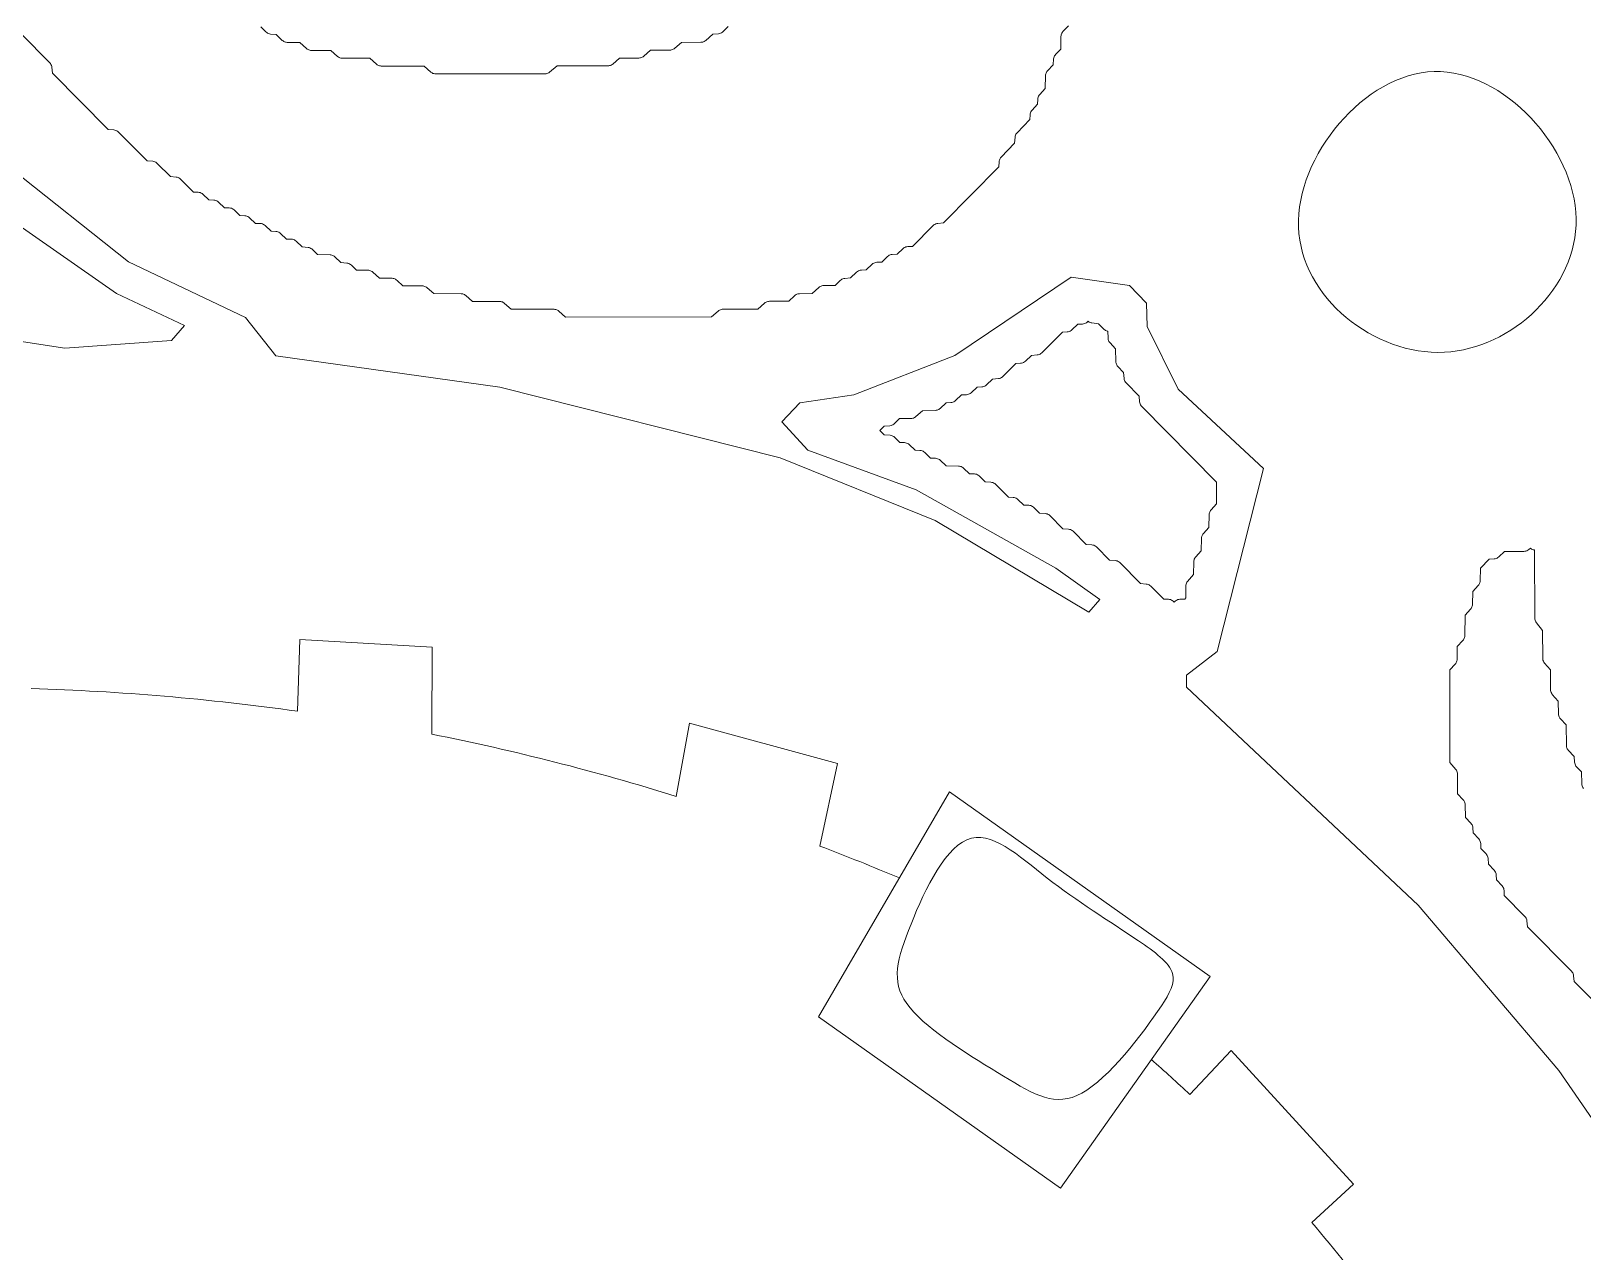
# Model space of a CAD drawing. Header units: inches. Extents: x 36 to 80.3, y 17.3 to 55.9.
# Drawn here: x 48.14 to 53.45, y 37.42 to 41.6 of the extents above; entities that cross this region are included whole.
import ezdxf

# ---------------------------------------------------------------- set-up
doc = ezdxf.new("R2010")
doc.units = ezdxf.units.IN
for name, color, linetype, lineweight in [('01_ORIGINAL_CAD', 7, 'CONTINUOUS', 20), ('02_APPROVED_PDF_OUTLINES', 7, 'CONTINUOUS', 15), ('04_APPROVED_PERIMETER', 7, 'CONTINUOUS', 15)]:
    doc.layers.add(name, color=color, linetype=linetype, lineweight=lineweight)

msp = doc.modelspace()

# ---------------------------------------------------------------- linework, layer by layer
at = {"layer": '01_ORIGINAL_CAD'}
msp.add_lwpolyline([(50.1404, 46.0145, -0.546754), (57.6505, 41.0455, 0.171391), (58.1845, 40.3509, 0.171391)], format="xyb", dxfattribs=at)
for points in [[(49.0534, 39.2724), (49.0621, 39.5186), (49.5148, 39.4915), (49.5133, 39.1941)], [(50.3503, 38.9811), (50.3957, 39.232), (50.9015, 39.0933), (50.8421, 38.8111)], [(51.2858, 38.9961), (52.1779, 38.364), (51.6649, 37.64), (50.8365, 38.2269), (51.2858, 38.9961)], [(52.2493, 38.1107), (52.1082, 37.9605)], [(52.2493, 38.1107), (52.6681, 37.6537), (52.5252, 37.5228)]]:
    msp.add_lwpolyline(points, dxfattribs=at)
for centre, radius, start, end in [((47.8977, 31.0932), 8.2604, 81.95727, 88.30736), ((47.8977, 31.0932), 8.2604, 72.72792, 78.72142), ((47.8977, 31.0932), 8.2604, 67.08551, 69.11803), ((48.3626, 33.9743), 5.4698, 46.7825, 48.644), ((48.3626, 33.9743), 5.4698, 32.6388, 40.4465)]:
    msp.add_arc(centre, radius, start, end, dxfattribs=at)
at = {"layer": '02_APPROVED_PDF_OUTLINES'}
for points in [[(51.6922, 41.6189), (51.6735, 41.5987), (51.6716, 41.5964), (51.6699, 41.5938), (51.6686, 41.5911), (51.6677, 41.5882), (51.6671, 41.5852), (51.6668, 41.5822), (51.666, 41.5389), (51.6488, 41.5212), (51.6466, 41.5186), (51.6448, 41.5157), (51.6434, 41.5126), (51.6424, 41.5093), (51.6419, 41.5059), (51.6402, 41.4855), (51.6207, 41.4645), (51.6187, 41.4622), (51.6171, 41.4596), (51.6158, 41.4569), (51.6148, 41.454), (51.6142, 41.451), (51.614, 41.448), (51.6131, 41.4043), (51.5943, 41.384), (51.5921, 41.3812), (51.5902, 41.3782), (51.5889, 41.3749), (51.588, 41.3715), (51.5876, 41.368), (51.5869, 41.3508), (51.5678, 41.3303), (51.5656, 41.3275), (51.5638, 41.3245), (51.5624, 41.3212), (51.5616, 41.3178), (51.5612, 41.3143), (51.5605, 41.2975), (51.5167, 41.2528), (51.5145, 41.2501), (51.5126, 41.2472), (51.5112, 41.2441), (51.5102, 41.2408), (51.5097, 41.2374), (51.508, 41.2172), (51.4622, 41.1694), (51.4603, 41.1671), (51.4586, 41.1646), (51.4573, 41.1619), (51.4563, 41.1591), (51.4556, 41.1561), (51.4553, 41.1532), (51.4546, 41.1364), (51.2646, 40.9438), (51.2451, 40.942), (51.2416, 40.9415), (51.2383, 40.9405), (51.2351, 40.939), (51.2322, 40.937), (51.2296, 40.9347), (51.1591, 40.8637), (51.1428, 40.8629), (51.1392, 40.8625), (51.1358, 40.8616), (51.1325, 40.8602), (51.1294, 40.8583), (51.1267, 40.8561), (51.1065, 40.8368), (51.0897, 40.836), (51.0862, 40.8356), (51.0827, 40.8347), (51.0794, 40.8333), (51.0764, 40.8314), (51.0736, 40.8292), (51.0534, 40.8099), (51.0367, 40.8092), (51.0331, 40.8087), (51.0297, 40.8078), (51.0264, 40.8064), (51.0233, 40.8046), (51.0206, 40.8023), (51.0004, 40.783), (50.9837, 40.7823), (50.9801, 40.7819), (50.9767, 40.781), (50.9734, 40.7795), (50.9703, 40.7777), (50.9675, 40.7754), (50.9469, 40.7557), (50.9269, 40.7539), (50.9235, 40.7534), (50.9202, 40.7524), (50.917, 40.7509), (50.9141, 40.749), (50.9115, 40.7467), (50.8944, 40.7297), (50.8548, 40.7294), (50.8518, 40.7292), (50.8489, 40.7286), (50.846, 40.7277), (50.8433, 40.7265), (50.8407, 40.7249), (50.8384, 40.7231), (50.8154, 40.7026), (50.772, 40.7016), (50.769, 40.7014), (50.7659, 40.7007), (50.763, 40.6997), (50.7603, 40.6984), (50.7577, 40.6967), (50.7553, 40.6947), (50.7356, 40.6759), (50.6692, 40.6756), (50.6662, 40.6754), (50.6632, 40.6748), (50.6603, 40.6739), (50.6576, 40.6727), (50.655, 40.6711), (50.6527, 40.6692), (50.6299, 40.649), (50.51, 40.6486), (50.507, 40.6484), (50.504, 40.6479), (50.5011, 40.647), (50.4984, 40.6457), (50.4958, 40.6442), (50.4934, 40.6423), (50.4707, 40.622), (49.9714, 40.6217), (49.9486, 40.6419), (49.9462, 40.6438), (49.9436, 40.6453), (49.9409, 40.6466), (49.938, 40.6475), (49.935, 40.648), (49.932, 40.6482), (49.7855, 40.6484), (49.7627, 40.6686), (49.7604, 40.6705), (49.7578, 40.672), (49.755, 40.6733), (49.7522, 40.6742), (49.7492, 40.6747), (49.7462, 40.6749), (49.6528, 40.6751), (49.63, 40.6953), (49.6276, 40.6972), (49.625, 40.6988), (49.6223, 40.7), (49.6194, 40.7009), (49.6164, 40.7014), (49.6134, 40.7016), (49.52, 40.7018), (49.4972, 40.7221), (49.4948, 40.7239), (49.4922, 40.7255), (49.4895, 40.7267), (49.4866, 40.7276), (49.4837, 40.7282), (49.4807, 40.7284), (49.4143, 40.7286), (49.3944, 40.7474), (49.392, 40.7494), (49.3895, 40.7511), (49.3867, 40.7524), (49.3838, 40.7534), (49.3808, 40.754), (49.3777, 40.7543), (49.3343, 40.7552), (49.3113, 40.7756), (49.3089, 40.7775), (49.3063, 40.779), (49.3036, 40.7803), (49.3008, 40.7812), (49.2978, 40.7817), (49.2948, 40.7819), (49.2552, 40.7821), (49.238, 40.7992), (49.2354, 40.8014), (49.2325, 40.8033), (49.2294, 40.8048), (49.2261, 40.8058), (49.2226, 40.8063), (49.2026, 40.8081), (49.1819, 40.8278), (49.1795, 40.8297), (49.177, 40.8314), (49.1742, 40.8328), (49.1713, 40.8337), (49.1683, 40.8344), (49.1652, 40.8346), (49.1226, 40.8355), (49.1052, 40.8528), (49.1026, 40.855), (49.0997, 40.8569), (49.0965, 40.8584), (49.0932, 40.8594), (49.0898, 40.8599), (49.0698, 40.8617), (49.0491, 40.8814), (49.0463, 40.8836), (49.0432, 40.8855), (49.04, 40.8869), (49.0365, 40.8878), (49.033, 40.8882), (49.0162, 40.8889), (48.9959, 40.9082), (48.9932, 40.9104), (48.9901, 40.9123), (48.9868, 40.9137), (48.9834, 40.9146), (48.9798, 40.915), (48.9631, 40.9157), (48.9428, 40.935), (48.94, 40.9372), (48.937, 40.9391), (48.9337, 40.9405), (48.9302, 40.9414), (48.9267, 40.9418), (48.9099, 40.9425), (48.8896, 40.9618), (48.8869, 40.964), (48.8838, 40.9659), (48.8805, 40.9673), (48.8771, 40.9682), (48.8735, 40.9686), (48.8568, 40.9693), (48.8365, 40.9886), (48.8337, 40.9908), (48.8307, 40.9927), (48.8274, 40.9941), (48.8239, 40.995), (48.8204, 40.9954), (48.8037, 40.9961), (48.7834, 41.0154), (48.7806, 41.0176), (48.7775, 41.0195), (48.7743, 41.0209), (48.7708, 41.0218), (48.7673, 41.0222), (48.7505, 41.0229), (48.7302, 41.0422), (48.7275, 41.0444), (48.7244, 41.0463), (48.7211, 41.0477), (48.7177, 41.0486), (48.7141, 41.049), (48.6978, 41.0497), (48.6536, 41.0939), (48.6509, 41.0962), (48.648, 41.0981), (48.6449, 41.0996), (48.6415, 41.1006), (48.6381, 41.1011), (48.6185, 41.1029), (48.5738, 41.1475), (48.5712, 41.1498), (48.5683, 41.1517), (48.5651, 41.1532), (48.5618, 41.1542), (48.5584, 41.1548), (48.5388, 41.1565), (48.441, 41.2548), (48.4383, 41.257), (48.4354, 41.259), (48.4322, 41.2604), (48.4289, 41.2615), (48.4254, 41.262), (48.4059, 41.2637), (48.2147, 41.4566), (48.2129, 41.4765), (48.2124, 41.4799), (48.2114, 41.4833), (48.2099, 41.4864), (48.208, 41.4893), (48.2058, 41.4919), (48.1082, 41.5907)], [(48.9279, 41.6149), (48.9456, 41.5975), (48.9482, 41.5952), (48.9511, 41.5933), (48.9542, 41.5919), (48.9575, 41.5909), (48.961, 41.5903), (48.981, 41.5886), (49.0017, 41.5689), (49.0041, 41.5669), (49.0066, 41.5653), (49.0094, 41.5639), (49.0123, 41.5629), (49.0153, 41.5623), (49.0184, 41.562), (49.0618, 41.5611), (49.0848, 41.5407), (49.0872, 41.5388), (49.0898, 41.5373), (49.0925, 41.536), (49.0954, 41.5351), (49.0983, 41.5346), (49.1013, 41.5344), (49.1682, 41.5342), (49.1911, 41.5139), (49.1934, 41.5121), (49.196, 41.5105), (49.1988, 41.5093), (49.2016, 41.5084), (49.2046, 41.5078), (49.2076, 41.5076), (49.301, 41.5074), (49.3238, 41.4872), (49.3262, 41.4853), (49.3288, 41.4838), (49.3315, 41.4825), (49.3344, 41.4816), (49.3374, 41.4811), (49.3404, 41.4809), (49.4869, 41.4807), (49.5097, 41.4605), (49.5121, 41.4586), (49.5147, 41.4571), (49.5174, 41.4558), (49.5203, 41.4549), (49.5233, 41.4544), (49.5263, 41.4542), (49.9008, 41.4542), (49.9043, 41.4544), (49.9076, 41.4551), (49.9109, 41.4563), (49.9139, 41.4579), (49.9167, 41.4598), (49.9426, 41.4811), (50.1162, 41.4815), (50.1192, 41.4817), (50.1221, 41.4822), (50.125, 41.4831), (50.1278, 41.4844), (50.1304, 41.4859), (50.1327, 41.4878), (50.1555, 41.5081), (50.2223, 41.5084), (50.2253, 41.5086), (50.2283, 41.5091), (50.2312, 41.5101), (50.2339, 41.5113), (50.2365, 41.5129), (50.2389, 41.5147), (50.2616, 41.535), (50.3285, 41.5353), (50.3315, 41.5355), (50.3344, 41.5361), (50.3373, 41.537), (50.34, 41.5382), (50.3426, 41.5398), (50.345, 41.5417), (50.3677, 41.5619), (50.4346, 41.5622), (50.4376, 41.5624), (50.4406, 41.563), (50.4434, 41.5639), (50.4462, 41.5651), (50.4487, 41.5667), (50.4511, 41.5686), (50.4748, 41.5896), (50.4952, 41.5915), (50.4986, 41.592), (50.5019, 41.5931), (50.5051, 41.5945), (50.508, 41.5964), (50.5106, 41.5987), (50.5279, 41.6159)], [(53.5474, 38.2214), (53.4233, 38.347), (53.4215, 38.367), (53.421, 38.3704), (53.42, 38.3737), (53.4185, 38.3769), (53.4166, 38.3798), (53.4144, 38.3824), (53.2636, 38.5348), (53.2619, 38.5548), (53.2614, 38.5582), (53.2604, 38.5615), (53.2589, 38.5646), (53.257, 38.5675), (53.2548, 38.5701), (53.1842, 38.6416), (53.1835, 38.6584), (53.1831, 38.6619), (53.1822, 38.6653), (53.1808, 38.6686), (53.179, 38.6716), (53.1768, 38.6744), (53.1576, 38.6949), (53.1569, 38.7121), (53.1564, 38.7156), (53.1556, 38.719), (53.1542, 38.7222), (53.1524, 38.7253), (53.1502, 38.728), (53.1306, 38.749), (53.1288, 38.7694), (53.1282, 38.7728), (53.1272, 38.776), (53.1258, 38.7791), (53.124, 38.782), (53.1218, 38.7846), (53.1043, 38.8025), (53.1036, 38.8194), (53.1032, 38.8229), (53.1023, 38.8263), (53.1009, 38.8296), (53.0991, 38.8326), (53.0969, 38.8353), (53.0777, 38.8559), (53.0769, 38.873), (53.0765, 38.8765), (53.0756, 38.88), (53.0742, 38.8832), (53.0724, 38.8862), (53.0702, 38.889), (53.0512, 38.9093), (53.0502, 38.953), (53.05, 38.956), (53.0494, 38.959), (53.0484, 38.9619), (53.0471, 38.9646), (53.0454, 38.9672), (53.0435, 38.9695), (53.0247, 38.9896), (53.0243, 39.0571), (53.0241, 39.0607), (53.0233, 39.0641), (53.022, 39.0675), (53.0203, 39.0706), (53.0182, 39.0734), (52.998, 39.0965), (52.9974, 39.4139), (53.0161, 39.434), (53.018, 39.4363), (53.0196, 39.4389), (53.0209, 39.4416), (53.0219, 39.4445), (53.0225, 39.4475), (53.0227, 39.4505), (53.0236, 39.4942), (53.0425, 39.5145), (53.0444, 39.5169), (53.046, 39.5195), (53.0473, 39.5222), (53.0483, 39.5251), (53.0489, 39.5281), (53.0491, 39.5312), (53.05, 39.6016), (53.0688, 39.6219), (53.0707, 39.6242), (53.0723, 39.6268), (53.0737, 39.6295), (53.0746, 39.6324), (53.0752, 39.6354), (53.0755, 39.6384), (53.0763, 39.6821), (53.0952, 39.7024), (53.0971, 39.7048), (53.0987, 39.7073), (53.1, 39.7101), (53.101, 39.7129), (53.1016, 39.7159), (53.1019, 39.7189), (53.1027, 39.7622), (53.1331, 39.793), (53.1493, 39.7937), (53.1529, 39.7941), (53.1563, 39.7951), (53.1596, 39.7965), (53.1627, 39.7983), (53.1654, 39.8006), (53.1852, 39.8194), (53.2516, 39.8197), (53.2551, 39.82), (53.2586, 39.8208), (53.2619, 39.822), (53.265, 39.8237), (53.2678, 39.8258), (53.2737, 39.8309), (53.2754, 39.8293), (53.2779, 39.8276), (53.2805, 39.8262), (53.2832, 39.8252), (53.2861, 39.8244), (53.2882, 39.824), (53.2887, 39.591), (53.2889, 39.5877), (53.2896, 39.5843), (53.2907, 39.5812), (53.2923, 39.5781), (53.2942, 39.5754), (53.3153, 39.5492), (53.3158, 39.4539), (53.316, 39.4503), (53.3168, 39.4468), (53.3181, 39.4435), (53.3198, 39.4404), (53.322, 39.4375), (53.3421, 39.4145), (53.3425, 39.3465), (53.3428, 39.343), (53.3436, 39.3395), (53.3448, 39.3362), (53.3466, 39.333), (53.3487, 39.3302), (53.3691, 39.3069), (53.3701, 39.2628), (53.3703, 39.2598), (53.3709, 39.2568), (53.3719, 39.2539), (53.3732, 39.2512), (53.3749, 39.2486), (53.3768, 39.2463), (53.3957, 39.2261), (53.3968, 39.1556), (53.397, 39.1526), (53.3977, 39.1496), (53.3986, 39.1467), (53.3999, 39.1439), (53.4016, 39.1413), (53.4035, 39.139), (53.4231, 39.118), (53.4249, 39.0976), (53.4255, 39.0942), (53.4264, 39.0909), (53.4279, 39.0878), (53.4297, 39.0849), (53.4319, 39.0823), (53.449, 39.0648), (53.4493, 39.0245), (53.4496, 39.0209), (53.4504, 39.0175), (53.4516, 39.0141), (53.4533, 39.011), (53.4555, 39.0082)]]:
    msp.add_lwpolyline(points, dxfattribs=at)
msp.add_lwpolyline([(51.0475, 40.2336), (51.0621, 40.2482), (51.0817, 40.2499), (51.0852, 40.2505), (51.0885, 40.2515), (51.0916, 40.253), (51.0945, 40.2549), (51.0971, 40.2571), (51.1143, 40.2742), (51.1538, 40.2745), (51.1568, 40.2747), (51.1597, 40.2752), (51.1626, 40.2761), (51.1653, 40.2774), (51.1679, 40.2789), (51.1703, 40.2808), (51.1932, 40.3012), (51.2366, 40.3022), (51.2397, 40.3025), (51.2427, 40.3031), (51.2456, 40.3041), (51.2484, 40.3055), (51.2509, 40.3071), (51.2533, 40.3091), (51.2735, 40.3284), (51.2902, 40.3291), (51.2938, 40.3295), (51.2972, 40.3305), (51.3005, 40.3319), (51.3036, 40.3337), (51.3063, 40.336), (51.3265, 40.3552), (51.3432, 40.356), (51.3468, 40.3564), (51.3503, 40.3573), (51.3535, 40.3587), (51.3566, 40.3606), (51.3594, 40.3629), (51.3796, 40.3821), (51.3963, 40.3829), (51.3998, 40.3833), (51.4033, 40.3842), (51.4066, 40.3856), (51.4096, 40.3875), (51.4124, 40.3898), (51.4331, 40.4094), (51.453, 40.4112), (51.4565, 40.4118), (51.4598, 40.4128), (51.463, 40.4143), (51.4659, 40.4162), (51.4685, 40.4185), (51.5125, 40.4628), (51.5289, 40.4635), (51.5324, 40.4639), (51.5359, 40.4648), (51.5392, 40.4662), (51.5422, 40.4681), (51.545, 40.4704), (51.5656, 40.4901), (51.5856, 40.4919), (51.5891, 40.4924), (51.5924, 40.4935), (51.5956, 40.4949), (51.5985, 40.4969), (51.6011, 40.4992), (51.6716, 40.5702), (51.6879, 40.571), (51.6915, 40.5714), (51.6949, 40.5723), (51.6982, 40.5737), (51.7013, 40.5756), (51.704, 40.5779), (51.7242, 40.5971), (51.741, 40.5979), (51.7445, 40.5983), (51.7479, 40.5992), (51.7511, 40.6005), (51.7541, 40.6023), (51.7569, 40.6046), (51.76, 40.6074), (51.7611, 40.6064), (51.7638, 40.6046), (51.7667, 40.6031), (51.7698, 40.6021), (51.7729, 40.6014), (51.7957, 40.5981), (51.8143, 40.5797), (51.8168, 40.5776), (51.8195, 40.5758), (51.8224, 40.5743), (51.8255, 40.5733), (51.8274, 40.5729), (51.828, 40.5498), (51.8283, 40.5468), (51.8289, 40.5439), (51.8299, 40.541), (51.8312, 40.5383), (51.8328, 40.5358), (51.8348, 40.5335), (51.8537, 40.5131), (51.8547, 40.4695), (51.855, 40.4664), (51.8556, 40.4635), (51.8566, 40.4606), (51.8579, 40.4579), (51.8595, 40.4553), (51.8615, 40.453), (51.8811, 40.432), (51.8828, 40.4116), (51.8834, 40.4082), (51.8844, 40.4049), (51.8858, 40.4018), (51.8877, 40.3989), (51.8899, 40.3963), (51.9343, 40.3511), (51.9361, 40.3311), (51.9366, 40.3277), (51.9376, 40.3244), (51.9391, 40.3213), (51.941, 40.3183), (51.9432, 40.3157), (52.1995, 40.0569), (52.1996, 39.982), (52.1809, 39.9619), (52.179, 39.9595), (52.1774, 39.957), (52.1761, 39.9542), (52.1751, 39.9514), (52.1745, 39.9484), (52.1743, 39.9454), (52.1734, 39.9017), (52.1546, 39.8813), (52.1526, 39.879), (52.151, 39.8764), (52.1497, 39.8737), (52.1487, 39.8708), (52.1481, 39.8678), (52.1479, 39.8648), (52.147, 39.8211), (52.1282, 39.8008), (52.1262, 39.7985), (52.1246, 39.7959), (52.1233, 39.7932), (52.1223, 39.7903), (52.1217, 39.7873), (52.1215, 39.7843), (52.1206, 39.7401), (52.1004, 39.7169), (52.0983, 39.714), (52.0965, 39.7109), (52.0953, 39.7076), (52.0945, 39.7041), (52.0943, 39.7005), (52.0941, 39.6603), (52.0904, 39.6566), (52.0741, 39.6558), (52.0706, 39.6554), (52.0672, 39.6545), (52.064, 39.6531), (52.0609, 39.6513), (52.0582, 39.6491), (52.0545, 39.6457), (52.0507, 39.6491), (52.048, 39.6513), (52.045, 39.6531), (52.0417, 39.6545), (52.0383, 39.6554), (52.0348, 39.6558), (52.0185, 39.6565), (51.9743, 39.7007), (51.9716, 39.703), (51.9687, 39.7049), (51.9656, 39.7064), (51.9622, 39.7074), (51.9588, 39.7079), (51.9392, 39.7097), (51.868, 39.7811), (51.8653, 39.7834), (51.8624, 39.7853), (51.8593, 39.7868), (51.8559, 39.7878), (51.8525, 39.7884), (51.8328, 39.7901), (51.7882, 39.8348), (51.7856, 39.8371), (51.7827, 39.839), (51.7795, 39.8404), (51.7762, 39.8415), (51.7727, 39.842), (51.7531, 39.8437), (51.7085, 39.8884), (51.7058, 39.8907), (51.7029, 39.8926), (51.6998, 39.8941), (51.6964, 39.8951), (51.693, 39.8956), (51.6734, 39.8974), (51.6287, 39.942), (51.6261, 39.9443), (51.6232, 39.9462), (51.62, 39.9477), (51.6167, 39.9487), (51.6133, 39.9492), (51.5933, 39.951), (51.5725, 39.9707), (51.5697, 39.973), (51.5667, 39.9748), (51.5634, 39.9762), (51.5599, 39.9771), (51.5564, 39.9775), (51.5397, 39.9782), (51.5194, 39.9975), (51.5166, 39.9998), (51.5136, 40.0016), (51.5103, 40.003), (51.5068, 40.0039), (51.5033, 40.0043), (51.4869, 40.005), (51.4427, 40.0492), (51.4401, 40.0515), (51.4372, 40.0534), (51.434, 40.0549), (51.4307, 40.0559), (51.4272, 40.0565), (51.4073, 40.0582), (51.3865, 40.0779), (51.3837, 40.0802), (51.3807, 40.082), (51.3774, 40.0834), (51.3739, 40.0843), (51.3704, 40.0847), (51.3537, 40.0855), (51.3334, 40.1047), (51.331, 40.1067), (51.3284, 40.1083), (51.3257, 40.1097), (51.3228, 40.1107), (51.3197, 40.1113), (51.3167, 40.1116), (51.2737, 40.1125), (51.2537, 40.1315), (51.2509, 40.1338), (51.2479, 40.1356), (51.2446, 40.137), (51.2411, 40.1379), (51.2376, 40.1383), (51.2208, 40.139), (51.2005, 40.1583), (51.1978, 40.1606), (51.1947, 40.1624), (51.1914, 40.1638), (51.188, 40.1647), (51.1844, 40.1651), (51.1677, 40.1658), (51.1474, 40.1851), (51.1446, 40.1874), (51.1416, 40.1892), (51.1383, 40.1906), (51.1348, 40.1915), (51.1313, 40.1919), (51.1149, 40.1926), (51.0973, 40.2101), (51.0946, 40.2124), (51.0917, 40.2142), (51.0886, 40.2157), (51.0853, 40.2167), (51.0819, 40.2172), (51.0622, 40.219)], close=True, dxfattribs=at)
for points, knots in [([(52.9442, 41.4621), (53.1825, 41.4686), (53.4266, 41.1997), (53.4303, 40.9577), (53.434, 40.7229), (53.2115, 40.5134), (52.9793, 40.5015), (52.7392, 40.4892), (52.4887, 40.6883), (52.48, 40.9298), (52.4713, 41.1715), (52.7049, 41.4557), (52.9442, 41.4621)], [0, 0, 0, 0, 0.251394, 0.251394, 0.251394, 0.495275, 0.495275, 0.495275, 0.747531, 0.747531, 0.747531, 1, 1, 1, 1]), ([(51.3451, 38.8324), (51.4275, 38.8671), (51.5202, 38.779), (51.6201, 38.7015), (51.7222, 38.6224), (51.8317, 38.5543), (51.9324, 38.4862), (51.9865, 38.4497), (52.0381, 38.4132), (52.0491, 38.3744), (52.0584, 38.342), (52.0393, 38.308), (52.0105, 38.2642), (51.9455, 38.1654), (51.8309, 38.0163), (51.7379, 37.9652), (51.6473, 37.9154), (51.5773, 37.9585), (51.4703, 38.0235), (51.3618, 38.0894), (51.2154, 38.1778), (51.1502, 38.2572), (51.0853, 38.3362), (51.1008, 38.4061), (51.1452, 38.5219), (51.1893, 38.637), (51.2619, 38.7974), (51.3451, 38.8324)], [0, 0, 0, 0, 0.123175, 0.123175, 0.123175, 0.248977, 0.248977, 0.248977, 0.31649, 0.31649, 0.31649, 0.372951, 0.372951, 0.372951, 0.500302, 0.500302, 0.500302, 0.624417, 0.624417, 0.624417, 0.750332, 0.750332, 0.750332, 0.87552, 0.87552, 0.87552, 1, 1, 1, 1])]:
    msp.add_open_spline(points, degree=3, knots=knots, dxfattribs=at)
at = {"layer": '04_APPROVED_PERIMETER'}
for points in [[(53.7966, 37.4257), (53.3707, 38.0427), (52.89, 38.6082), (52.0965, 39.3548), (52.0965, 39.3961), (52.2014, 39.4772), (52.3603, 40.1033), (52.0681, 40.3747), (51.9615, 40.5893), (51.9602, 40.6694), (51.9015, 40.7298), (51.7015, 40.7578), (51.3033, 40.4903), (50.9585, 40.3559), (50.7733, 40.3277), (50.7113, 40.263), (50.8001, 40.1658), (51.1715, 40.0308), (51.6498, 39.7627), (51.8005, 39.6555), (51.7625, 39.6113), (51.2368, 39.9255), (50.7055, 40.1398), (49.7466, 40.3815), (48.98, 40.4886), (48.8757, 40.6201), (48.475, 40.8103), (48.07, 41.132)], [(48.0862, 40.9455), (48.434, 40.7023), (48.6665, 40.5925), (48.6223, 40.542), (48.257, 40.5149), (48.0861, 40.5416)]]:
    msp.add_lwpolyline(points, dxfattribs=at)

doc.saveas('drawing.dxf')
